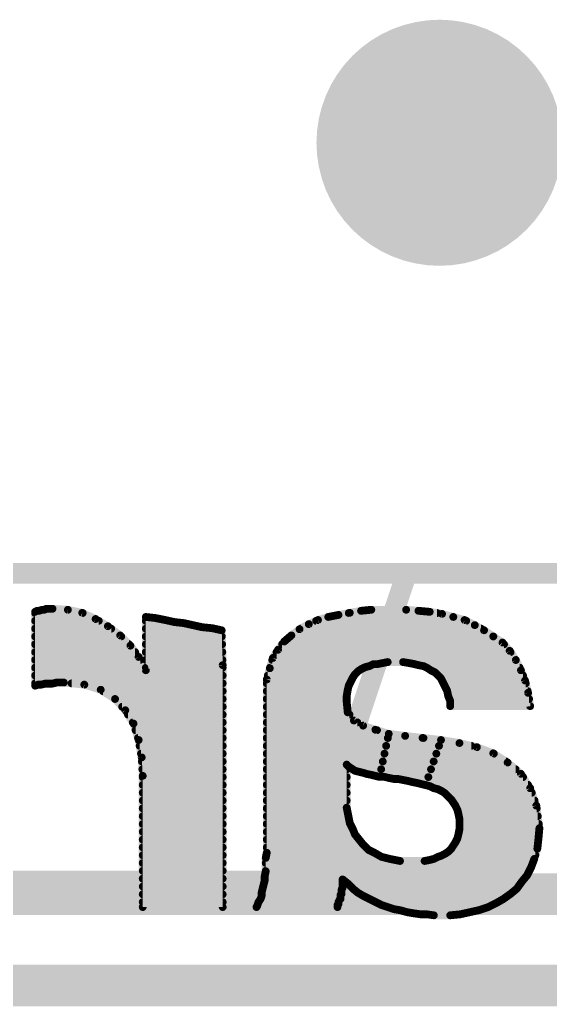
# Model space of a CAD drawing. Extents: x 0 to 108, y -11 to 121.
# Drawn here: x 68.83 to 74.01, y 86.54 to 96.16 of the extents above; entities that cross this region are included whole.
import ezdxf

# ---------------------------------------------------------------- set-up
doc = ezdxf.new("R2010")
doc.units = 0
for name, color, linetype in [('1', 12, 'CONTINUOUS'), ('17', 110, 'CONTINUOUS'), ('21', 41, 'CONTINUOUS'), ('22', 40, 'CONTINUOUS')]:
    doc.layers.add(name, color=color, linetype=linetype)

# ---------------------------------------------------------------- blocks, each defined once
blk = doc.blocks.new('ROUNDP')
at = {"const_width": 0.5}
blk.add_lwpolyline([(0, -0.25, 1), (0, 0.25, 1), (0, -0.25)], format="xyb", dxfattribs=at)

msp = doc.modelspace()

# ---------------------------------------------------------------- linework, layer by layer
at = {"layer": '1', "const_width": 0.4064}
for points in [[(52.07, 87.63), (79.375, 87.63)], [(51.689, 86.741), (78.994, 86.741)]]:
    msp.add_lwpolyline(points, dxfattribs=at)
at = {"layer": '21', "const_width": 0.2032}
for points in [[(64.61, 90.76), (72.61, 90.76)], [(71.61, 87.76), (72.61, 90.76)], [(72.61, 90.76), (74.81, 90.76)], [(68.61, 87.76), (71.61, 87.76)]]:
    msp.add_lwpolyline(points, dxfattribs=at)
at = {"layer": '21', "const_width": 0.1016}
for points in [[(72.61, 90.8108, 1), (72.61, 90.7092)], [(72.6582, 90.7439, 1), (72.5618, 90.7761)], [(72.61, 90.7092, 1), (72.61, 90.8108)], [(71.61, 87.7092, 1), (71.61, 87.8108)], [(71.5618, 87.7761, 1), (71.6582, 87.7439)]]:
    msp.add_lwpolyline(points, format="xyb", dxfattribs=at)
at = {"layer": '22', "const_width": 0.0762}
for points in [[(69.095, 90.415), (69.075, 90.405)], [(69.155, 90.415), (69.095, 90.415)], [(69.305, 90.405), (69.155, 90.415)], [(69.005, 90.395), (68.985, 90.385)], [(68.985, 90.385), (68.985, 89.665)], [(68.985, 90.3732), (69.4489, 90.3732)], [(69.025, 90.395), (69.005, 90.395)], [(69.055, 90.405), (69.025, 90.395)], [(69.075, 90.405), (69.055, 90.405)], [(69.445, 90.375), (69.305, 90.405)], [(69.575, 90.315), (69.445, 90.375)], [(69.695, 90.245), (69.575, 90.315)], [(70.155, 90.325), (70.065, 90.335)], [(70.065, 90.335), (70.065, 89.815)], [(70.255, 90.305), (70.155, 90.325)], [(71.845, 90.335), (71.745, 90.305)], [(71.945, 90.355), (71.845, 90.335)], [(72.055, 90.375), (71.945, 90.355)], [(72.0451, 90.3732), (72.9058, 90.3732)], [(72.165, 90.395), (72.055, 90.375)], [(72.265, 90.405), (72.165, 90.395)], [(72.605, 90.405), (72.265, 90.405)], [(72.725, 90.395), (72.605, 90.405)], [(72.835, 90.385), (72.725, 90.395)], [(72.955, 90.365), (72.835, 90.385)], [(73.065, 90.335), (72.955, 90.365)], [(73.175, 90.305), (73.065, 90.335)], [(68.985, 90.297), (69.6059, 90.297)], [(68.985, 90.2208), (69.7273, 90.2208)], [(69.815, 90.155), (69.695, 90.245)], [(70.065, 90.297), (70.291, 90.297)], [(70.065, 90.2208), (70.7339, 90.2208)], [(70.345, 90.285), (70.255, 90.305)], [(70.435, 90.275), (70.345, 90.285)], [(70.525, 90.255), (70.435, 90.275)], [(70.615, 90.235), (70.525, 90.255)], [(70.715, 90.225), (70.615, 90.235)], [(70.805, 90.205), (70.715, 90.225)], [(71.655, 90.265), (71.565, 90.215)], [(71.5754, 90.2208), (73.3366, 90.2208)], [(71.745, 90.305), (71.655, 90.265)], [(71.727, 90.297), (73.191, 90.297)], [(73.275, 90.255), (73.175, 90.305)], [(73.365, 90.205), (73.275, 90.255)], [(68.985, 90.1446), (69.8254, 90.1446)], [(69.915, 90.055), (69.815, 90.155)], [(70.065, 90.1446), (70.8068, 90.1446)], [(70.815, 89.865), (70.805, 90.205)], [(71.485, 90.155), (71.415, 90.095)], [(71.4729, 90.1446), (73.4556, 90.1446)], [(71.565, 90.215), (71.485, 90.155)], [(73.455, 90.145), (73.365, 90.205)], [(73.545, 90.085), (73.455, 90.145)], [(68.985, 90.0684), (69.9016, 90.0684)], [(69.995, 89.945), (69.915, 90.055)], [(70.065, 90.0684), (70.809, 90.0684)], [(71.415, 90.095), (71.355, 90.015)], [(71.395, 90.0684), (73.5595, 90.0684)], [(73.615, 90.005), (73.545, 90.085)], [(68.985, 89.9922), (69.9607, 89.9922)], [(70.065, 89.815), (69.995, 89.945)], [(70.065, 89.9922), (70.8113, 89.9922)], [(71.305, 89.935), (71.275, 89.835)], [(71.355, 90.015), (71.305, 89.935)], [(71.3407, 89.9922), (73.6235, 89.9922)], [(73.675, 89.915), (73.615, 90.005)], [(68.985, 89.916), (70.0106, 89.916)], [(68.985, 89.8398), (70.0516, 89.8398)], [(70.065, 89.916), (70.8135, 89.916)], [(70.065, 89.8398), (70.815, 89.8398)], [(70.815, 87.505), (70.815, 89.865)], [(71.275, 89.835), (71.245, 89.725)], [(71.2764, 89.8398), (72.1946, 89.8398)], [(71.2993, 89.916), (73.6743, 89.916)], [(72.165, 89.825), (72.205, 89.845)], [(72.205, 89.845), (72.245, 89.855)], [(72.245, 89.855), (72.285, 89.875)], [(72.285, 89.875), (72.325, 89.875)], [(72.325, 89.875), (72.375, 89.885)], [(72.375, 89.885), (72.425, 89.895)], [(72.425, 89.895), (72.575, 89.895)], [(72.575, 89.895), (72.635, 89.885)], [(72.635, 89.885), (72.685, 89.875)], [(72.685, 89.875), (72.725, 89.865)], [(72.725, 89.865), (72.775, 89.855)], [(72.775, 89.855), (72.815, 89.835)], [(72.8054, 89.8398), (73.7126, 89.8398)], [(72.815, 89.835), (72.845, 89.815)], [(73.725, 89.815), (73.675, 89.915)], [(68.985, 89.7636), (70.815, 89.7636)], [(71.2555, 89.7636), (72.0974, 89.7636)], [(72.065, 89.705), (72.085, 89.745)], [(72.085, 89.745), (72.105, 89.775)], [(72.105, 89.775), (72.135, 89.805)], [(72.135, 89.805), (72.165, 89.825)], [(72.845, 89.815), (72.885, 89.795)], [(72.885, 89.795), (72.915, 89.765)], [(72.915, 89.765), (72.945, 89.735)], [(72.9164, 89.7636), (73.7456, 89.7636)], [(73.765, 89.715), (73.725, 89.815)], [(68.985, 89.6874), (69.1646, 89.6874)], [(68.985, 89.665), (69.015, 89.675)], [(69.015, 89.675), (69.045, 89.675)], [(69.045, 89.675), (69.085, 89.685)], [(69.085, 89.685), (69.155, 89.685)], [(69.155, 89.685), (69.195, 89.695)], [(69.195, 89.695), (69.265, 89.695)], [(69.265, 89.695), (69.465, 89.675)], [(69.341, 89.6874), (70.815, 89.6874)], [(69.465, 89.675), (69.625, 89.625)], [(71.245, 89.725), (71.245, 88.035)], [(71.245, 89.6874), (72.0562, 89.6874)], [(72.035, 89.625), (72.045, 89.665)], [(72.045, 89.665), (72.065, 89.705)], [(72.945, 89.735), (72.965, 89.695)], [(72.965, 89.695), (72.985, 89.655)], [(72.9688, 89.6874), (73.7719, 89.6874)], [(72.985, 89.655), (73.005, 89.615)], [(73.795, 89.595), (73.765, 89.715)], [(69.625, 89.625), (69.765, 89.535)], [(69.6465, 89.6112), (70.815, 89.6112)], [(71.245, 89.6112), (72.0327, 89.6112)], [(72.025, 89.565), (72.035, 89.625)], [(72.025, 89.505), (72.025, 89.565)], [(73.005, 89.615), (73.015, 89.565)], [(73.0058, 89.6112), (73.791, 89.6112)], [(73.015, 89.565), (73.035, 89.515)], [(73.815, 89.465), (73.795, 89.595)], [(69.765, 89.535), (69.865, 89.425)], [(69.765, 89.535), (70.815, 89.535)], [(69.8343, 89.4588), (70.815, 89.4588)], [(71.245, 89.535), (72.025, 89.535)], [(71.245, 89.4588), (72.0296, 89.4588)], [(72.035, 89.405), (72.025, 89.505)], [(73.027, 89.535), (73.8042, 89.535)], [(73.035, 89.515), (73.035, 89.465)], [(73.035, 89.465), (73.815, 89.465)], [(69.865, 89.425), (69.945, 89.295)], [(69.8911, 89.3826), (70.815, 89.3826)], [(71.245, 89.3826), (72.0518, 89.3826)], [(72.095, 89.325), (72.035, 89.405)], [(69.938, 89.3064), (70.815, 89.3064)], [(69.945, 89.295), (69.995, 89.135)], [(71.245, 89.3064), (72.1285, 89.3064)], [(72.185, 89.275), (72.095, 89.325)], [(72.305, 89.235), (72.185, 89.275)], [(69.9652, 89.2302), (70.815, 89.2302)], [(71.245, 89.2302), (72.3206, 89.2302)], [(72.435, 89.195), (72.305, 89.235)], [(72.435, 89.195), (72.345, 88.775)], [(72.345, 88.775), (72.435, 89.195)], [(72.595, 89.175), (72.435, 89.195)], [(72.765, 89.155), (72.595, 89.175)], [(69.9891, 89.154), (70.815, 89.154)], [(69.995, 89.135), (70.025, 88.965)], [(70.0051, 89.0778), (70.815, 89.0778)], [(71.245, 89.154), (72.4262, 89.154)], [(71.245, 89.0778), (72.4099, 89.0778)], [(72.4099, 89.0778), (72.9255, 89.0778)], [(72.4262, 89.154), (72.774, 89.154)], [(72.945, 89.135), (72.765, 89.155)], [(72.795, 88.695), (72.945, 89.135)], [(72.945, 89.135), (72.795, 88.695)], [(72.9255, 89.0778), (73.2406, 89.0778)], [(73.125, 89.105), (72.945, 89.135)], [(73.295, 89.065), (73.125, 89.105)], [(73.455, 89.005), (73.295, 89.065)], [(70.0185, 89.0016), (70.815, 89.0016)], [(71.245, 89.0016), (72.3936, 89.0016)], [(72.3936, 89.0016), (72.8995, 89.0016)], [(72.8995, 89.0016), (73.4603, 89.0016)], [(73.595, 88.915), (73.455, 89.005)], [(70.025, 88.965), (70.035, 88.785)], [(70.0272, 88.9254), (70.815, 88.9254)], [(71.245, 88.9254), (72.3772, 88.9254)], [(72.025, 88.475), (72.025, 88.895)], [(72.025, 88.895), (72.045, 88.875)], [(72.045, 88.875), (72.075, 88.855)], [(72.3772, 88.9254), (72.8735, 88.9254)], [(72.8735, 88.9254), (73.5788, 88.9254)], [(73.725, 88.805), (73.595, 88.915)], [(70.0314, 88.8492), (70.815, 88.8492)], [(70.035, 88.785), (70.035, 87.505)], [(71.245, 88.8492), (72.025, 88.8492)], [(72.075, 88.855), (72.105, 88.835)], [(72.0837, 88.8492), (72.3609, 88.8492)], [(72.105, 88.835), (72.145, 88.825)], [(72.145, 88.825), (72.185, 88.815)], [(72.185, 88.815), (72.215, 88.805)], [(72.215, 88.805), (72.265, 88.795)], [(72.265, 88.795), (72.305, 88.785)], [(72.305, 88.785), (72.345, 88.775)], [(72.345, 88.775), (72.395, 88.775)], [(72.3609, 88.8492), (72.8476, 88.8492)], [(72.395, 88.775), (72.435, 88.765)], [(72.8476, 88.8492), (73.6728, 88.8492)], [(73.815, 88.665), (73.725, 88.805)], [(70.035, 88.773), (70.815, 88.773)], [(70.035, 88.6968), (70.815, 88.6968)], [(71.245, 88.773), (72.025, 88.773)], [(71.245, 88.6968), (72.025, 88.6968)], [(72.403, 88.773), (72.8216, 88.773)], [(72.435, 88.765), (72.485, 88.755)], [(72.485, 88.755), (72.525, 88.755)], [(72.525, 88.755), (72.575, 88.745)], [(72.575, 88.745), (72.625, 88.735)], [(72.625, 88.735), (72.665, 88.725)], [(72.665, 88.725), (72.715, 88.715)], [(72.715, 88.715), (72.755, 88.705)], [(72.755, 88.705), (72.795, 88.695)], [(72.7878, 88.6968), (72.7956, 88.6968)], [(72.795, 88.695), (72.835, 88.685)], [(72.7956, 88.6968), (73.7946, 88.6968)], [(72.8216, 88.773), (73.7456, 88.773)], [(72.835, 88.685), (72.875, 88.665)], [(70.035, 88.6206), (70.815, 88.6206)], [(71.245, 88.6206), (72.025, 88.6206)], [(72.875, 88.665), (72.915, 88.655)], [(72.915, 88.655), (72.955, 88.635)], [(72.955, 88.635), (72.985, 88.615)], [(72.9766, 88.6206), (73.8307, 88.6206)], [(72.985, 88.615), (73.015, 88.585)], [(73.015, 88.585), (73.045, 88.555)], [(73.875, 88.495), (73.815, 88.665)], [(70.035, 88.5444), (70.815, 88.5444)], [(71.245, 88.5444), (72.025, 88.5444)], [(73.045, 88.555), (73.065, 88.525)], [(73.0521, 88.5444), (73.8576, 88.5444)], [(73.065, 88.525), (73.085, 88.495)], [(73.085, 88.495), (73.105, 88.455)], [(73.905, 88.275), (73.875, 88.495)], [(70.035, 88.4682), (70.815, 88.4682)], [(70.035, 88.392), (70.815, 88.392)], [(71.245, 88.4682), (72.0264, 88.4682)], [(71.245, 88.392), (72.0416, 88.392)], [(72.035, 88.425), (72.025, 88.475)], [(72.045, 88.375), (72.035, 88.425)], [(73.0984, 88.4682), (73.8787, 88.4682)], [(73.105, 88.455), (73.115, 88.415)], [(73.115, 88.415), (73.125, 88.365)], [(73.1196, 88.392), (73.889, 88.392)], [(70.035, 88.3158), (70.815, 88.3158)], [(71.245, 88.3158), (72.0596, 88.3158)], [(72.055, 88.325), (72.045, 88.375)], [(72.085, 88.265), (72.055, 88.325)], [(73.125, 88.365), (73.125, 88.265)], [(73.125, 88.3158), (73.8994, 88.3158)], [(70.035, 88.2396), (70.815, 88.2396)], [(71.245, 88.2396), (72.0952, 88.2396)], [(72.105, 88.215), (72.085, 88.265)], [(72.145, 88.165), (72.105, 88.215)], [(73.115, 88.215), (73.105, 88.175)], [(73.125, 88.265), (73.115, 88.215)], [(73.1199, 88.2396), (73.9018, 88.2396)], [(73.895, 88.165), (73.905, 88.275)], [(70.035, 88.1634), (70.815, 88.1634)], [(71.245, 88.1634), (72.1463, 88.1634)], [(72.185, 88.115), (72.145, 88.165)], [(72.235, 88.065), (72.185, 88.115)], [(73.065, 88.105), (73.045, 88.075)], [(73.085, 88.135), (73.065, 88.105)], [(73.105, 88.175), (73.085, 88.135)], [(73.0992, 88.1634), (73.8948, 88.1634)], [(73.885, 88.075), (73.895, 88.165)], [(70.035, 88.0872), (70.815, 88.0872)], [(70.035, 88.011), (70.815, 88.011)], [(71.245, 88.035), (71.235, 87.985)], [(71.2402, 88.011), (72.337, 88.011)], [(71.245, 88.0872), (72.2128, 88.0872)], [(72.295, 88.035), (72.235, 88.065)], [(72.365, 87.995), (72.295, 88.035)], [(72.985, 88.025), (72.945, 88.005)], [(72.957, 88.011), (73.8658, 88.011)], [(73.015, 88.045), (72.985, 88.025)], [(73.045, 88.075), (73.015, 88.045)], [(73.0531, 88.0872), (73.8864, 88.0872)], [(73.855, 87.975), (73.885, 88.075)], [(70.035, 87.9348), (70.815, 87.9348)], [(71.235, 87.985), (71.235, 87.855)], [(71.235, 87.9348), (73.8399, 87.9348)], [(72.445, 87.975), (72.365, 87.995)], [(72.545, 87.955), (72.445, 87.975)], [(72.785, 87.955), (72.545, 87.955)], [(72.835, 87.965), (72.785, 87.955)], [(72.875, 87.975), (72.835, 87.965)], [(72.915, 87.995), (72.875, 87.975)], [(72.945, 88.005), (72.915, 87.995)], [(73.825, 87.895), (73.855, 87.975)], [(70.035, 87.8586), (70.815, 87.8586)], [(71.235, 87.855), (71.225, 87.805)], [(71.235, 87.8586), (73.8068, 87.8586)], [(73.735, 87.755), (73.785, 87.815)], [(73.785, 87.815), (73.825, 87.895)], [(70.035, 87.7824), (70.815, 87.7824)], [(71.215, 87.725), (71.205, 87.685)], [(71.225, 87.765), (71.215, 87.725)], [(71.225, 87.805), (71.225, 87.765)], [(71.225, 87.7824), (73.7578, 87.7824)], [(71.985, 87.695), (71.985, 87.775)], [(71.985, 87.775), (72.035, 87.735)], [(72.035, 87.735), (72.085, 87.685)], [(73.685, 87.685), (73.735, 87.755)], [(70.035, 87.7062), (70.815, 87.7062)], [(70.035, 87.63), (70.815, 87.63)], [(71.205, 87.685), (71.195, 87.645)], [(71.195, 87.645), (71.195, 87.615)], [(71.195, 87.63), (71.97, 87.63)], [(71.2103, 87.7062), (71.985, 87.7062)], [(71.965, 87.625), (71.975, 87.635)], [(71.965, 87.585), (71.965, 87.625)], [(71.975, 87.675), (71.985, 87.695)], [(71.975, 87.635), (71.975, 87.675)], [(72.0638, 87.7062), (73.7001, 87.7062)], [(72.085, 87.685), (72.135, 87.645)], [(72.135, 87.645), (72.185, 87.615)], [(72.16, 87.63), (73.618, 87.63)], [(73.555, 87.585), (73.625, 87.635)], [(73.625, 87.635), (73.685, 87.685)], [(70.035, 87.5538), (70.815, 87.5538)], [(71.155, 87.525), (71.145, 87.505)], [(71.165, 87.555), (71.155, 87.525)], [(71.1646, 87.5538), (71.945, 87.5538)], [(71.185, 87.585), (71.165, 87.555)], [(71.195, 87.615), (71.185, 87.585)], [(71.935, 87.525), (71.945, 87.535)], [(71.935, 87.505), (71.935, 87.525)], [(71.945, 87.555), (71.955, 87.575)], [(71.945, 87.535), (71.945, 87.555)], [(71.955, 87.575), (71.965, 87.585)], [(72.185, 87.615), (72.245, 87.585)], [(72.245, 87.585), (72.305, 87.555)], [(72.305, 87.555), (72.365, 87.525)], [(72.3074, 87.5538), (73.5004, 87.5538)], [(72.365, 87.525), (72.425, 87.505)], [(73.405, 87.505), (73.485, 87.545)], [(73.485, 87.545), (73.555, 87.585)], [(70.035, 87.505), (70.815, 87.505)], [(71.145, 87.505), (71.935, 87.505)], [(72.425, 87.505), (72.485, 87.485)], [(72.485, 87.485), (72.545, 87.475)], [(72.5294, 87.4776), (73.3228, 87.4776)], [(72.545, 87.475), (72.615, 87.455)], [(72.615, 87.455), (72.675, 87.445)], [(72.675, 87.445), (72.745, 87.435)], [(72.745, 87.435), (72.805, 87.435)], [(72.805, 87.435), (72.875, 87.425)], [(73.035, 87.425), (73.135, 87.435)], [(73.135, 87.435), (73.225, 87.455)], [(73.225, 87.455), (73.315, 87.475)], [(73.315, 87.475), (73.405, 87.505)], [(72.875, 87.425), (73.035, 87.425)]]:
    msp.add_lwpolyline(points, dxfattribs=at)
at = {"layer": '22', "const_width": 0.0381}
for points in [[(69.095, 90.434, 1), (69.095, 90.396)], [(69.1035, 90.398, 1), (69.0865, 90.432)], [(69.1563, 90.434, 1), (69.1537, 90.396)], [(69.155, 90.396, 1), (69.155, 90.434)], [(68.9765, 90.402, 1), (68.9935, 90.368)], [(68.985, 90.3923, 1), (68.985, 90.3542)], [(69.004, 90.385, 1), (68.966, 90.385)], [(69.005, 90.4141, 1), (69.005, 90.376)], [(69.0135, 90.378, 1), (68.9965, 90.412)], [(69.019, 90.4131, 1), (69.031, 90.3769)], [(69.025, 90.376, 1), (69.025, 90.4141)], [(69.055, 90.424, 1), (69.055, 90.386)], [(69.061, 90.3869, 1), (69.049, 90.4231)], [(69.0665, 90.422, 1), (69.0835, 90.388)], [(69.075, 90.386, 1), (69.075, 90.424)], [(69.309, 90.4236, 1), (69.301, 90.3864)], [(69.3037, 90.386, 1), (69.3063, 90.424)], [(69.453, 90.3923, 1), (69.437, 90.3577)], [(69.441, 90.3564, 1), (69.449, 90.3936)], [(69.4489, 90.3542, 1), (69.4489, 90.3923)], [(69.5846, 90.3315, 1), (69.5654, 90.2985)], [(70.0671, 90.3539, 1), (70.0629, 90.3161)], [(70.084, 90.335, 1), (70.046, 90.335)], [(70.1587, 90.3437, 1), (70.1513, 90.3063)], [(70.1529, 90.3061, 1), (70.1571, 90.3439)], [(71.8413, 90.3537, 1), (71.8487, 90.3163)], [(71.8505, 90.3168, 1), (71.8395, 90.3532)], [(71.9416, 90.3737, 1), (71.9484, 90.3363)], [(71.9487, 90.3363, 1), (71.9413, 90.3737)], [(72.0451, 90.3923, 1), (72.0451, 90.3542)], [(72.0516, 90.3937, 1), (72.0584, 90.3563)], [(72.0584, 90.3563, 1), (72.0516, 90.3937)], [(72.1631, 90.414, 1), (72.1669, 90.376)], [(72.1684, 90.3763, 1), (72.1616, 90.4137)], [(72.265, 90.424, 1), (72.265, 90.386)], [(72.2669, 90.386, 1), (72.2631, 90.424)], [(72.6066, 90.424, 1), (72.6034, 90.386)], [(72.605, 90.386, 1), (72.605, 90.424)], [(72.7267, 90.414, 1), (72.7233, 90.376)], [(72.7234, 90.376, 1), (72.7266, 90.414)], [(72.8381, 90.4038, 1), (72.8319, 90.3662)], [(72.8333, 90.366, 1), (72.8367, 90.404)], [(72.9058, 90.3542, 1), (72.9058, 90.3923)], [(72.96, 90.3834, 1), (72.95, 90.3466)], [(72.9519, 90.3462, 1), (72.9581, 90.3838)], [(73.07, 90.3534, 1), (73.06, 90.3166)], [(73.06, 90.3166, 1), (73.07, 90.3534)], [(68.985, 90.3161, 1), (68.985, 90.278)], [(68.985, 90.2399, 1), (68.985, 90.2018)], [(69.567, 90.2977, 1), (69.583, 90.3323)], [(69.6059, 90.278, 1), (69.6059, 90.3161)], [(69.7064, 90.2602, 1), (69.6836, 90.2298)], [(69.6854, 90.2285, 1), (69.7046, 90.2615)], [(69.7273, 90.2018, 1), (69.7273, 90.2399)], [(70.065, 90.3161, 1), (70.065, 90.278)], [(70.065, 90.2399, 1), (70.065, 90.2018)], [(70.2591, 90.3236, 1), (70.2509, 90.2864)], [(70.2513, 90.2863, 1), (70.2587, 90.3237)], [(70.291, 90.278, 1), (70.291, 90.3161)], [(70.3471, 90.3039, 1), (70.3429, 90.2661)], [(70.3409, 90.2664, 1), (70.3491, 90.3036)], [(70.4391, 90.2936, 1), (70.4309, 90.2564)], [(70.4329, 90.2561, 1), (70.4371, 90.2939)], [(70.5291, 90.2736, 1), (70.5209, 90.2364)], [(70.5209, 90.2364, 1), (70.5291, 90.2736)], [(70.6169, 90.254, 1), (70.6131, 90.216)], [(70.6109, 90.2164, 1), (70.6191, 90.2536)], [(70.7191, 90.2436, 1), (70.7109, 90.2064)], [(70.7131, 90.206, 1), (70.7169, 90.244)], [(70.7339, 90.2018, 1), (70.7339, 90.2399)], [(71.5754, 90.2399, 1), (71.5754, 90.2018)], [(71.6473, 90.2824, 1), (71.6627, 90.2476)], [(71.6643, 90.2483, 1), (71.6457, 90.2817)], [(71.727, 90.3161, 1), (71.727, 90.278)], [(71.7395, 90.3232, 1), (71.7505, 90.2868)], [(71.7527, 90.2876, 1), (71.7373, 90.3224)], [(73.1835, 90.322, 1), (73.1665, 90.288)], [(73.17, 90.2866, 1), (73.18, 90.3234)], [(73.191, 90.278, 1), (73.191, 90.3161)], [(73.2843, 90.2717, 1), (73.2657, 90.2383)], [(73.2665, 90.238, 1), (73.2835, 90.272)], [(73.3366, 90.2018, 1), (73.3366, 90.2399)], [(68.985, 90.1637, 1), (68.985, 90.1256)], [(69.8285, 90.1685, 1), (69.8015, 90.1415)], [(69.8036, 90.1398, 1), (69.8264, 90.1702)], [(69.8254, 90.1256, 1), (69.8254, 90.1637)], [(70.065, 90.1637, 1), (70.065, 90.1256)], [(70.824, 90.2056, 1), (70.786, 90.2044)], [(70.8009, 90.1864, 1), (70.8091, 90.2236)], [(70.8068, 90.1256, 1), (70.8068, 90.1637)], [(71.4729, 90.1637, 1), (71.4729, 90.1256)], [(71.4736, 90.1702, 1), (71.4964, 90.1398)], [(71.4974, 90.1405, 1), (71.4726, 90.1695)], [(71.5557, 90.2317, 1), (71.5743, 90.1983)], [(71.5764, 90.1998, 1), (71.5536, 90.2302)], [(73.3756, 90.2209, 1), (73.3544, 90.1891)], [(73.3557, 90.1883, 1), (73.3743, 90.2217)], [(73.4656, 90.1609, 1), (73.4444, 90.1291)], [(73.4444, 90.1291, 1), (73.4656, 90.1609)], [(73.4556, 90.1256, 1), (73.4556, 90.1637)], [(68.985, 90.0875, 1), (68.985, 90.0494)], [(69.9304, 90.0662, 1), (69.8996, 90.0438)], [(69.9015, 90.0415, 1), (69.9285, 90.0685)], [(69.9016, 90.0494, 1), (69.9016, 90.0875)], [(70.065, 90.0875, 1), (70.065, 90.0494)], [(70.809, 90.0494, 1), (70.809, 90.0875)], [(71.395, 90.0875, 1), (71.395, 90.0494)], [(71.4026, 90.1095, 1), (71.4274, 90.0805)], [(71.4302, 90.0836, 1), (71.3998, 90.1064)], [(73.5593, 90.0975, 1), (73.5307, 90.0725)], [(73.5344, 90.0691, 1), (73.5556, 90.1009)], [(73.5595, 90.0494, 1), (73.5595, 90.0875)], [(68.985, 90.0113, 1), (68.985, 89.9732)], [(69.9607, 89.9732, 1), (69.9607, 90.0113)], [(70.0118, 89.954, 1), (69.9782, 89.936)], [(69.9796, 89.9338, 1), (70.0104, 89.9562)], [(70.065, 90.0113, 1), (70.065, 89.9732)], [(70.8113, 89.9732, 1), (70.8113, 90.0113)], [(71.3232, 89.9295, 1), (71.2868, 89.9405)], [(71.3407, 90.0113, 1), (71.3407, 89.9732)], [(71.3398, 90.0264, 1), (71.3702, 90.0036)], [(71.3712, 90.0049, 1), (71.3388, 90.0251)], [(73.6309, 90.0156, 1), (73.5991, 89.9944)], [(73.6007, 89.9925, 1), (73.6293, 90.0175)], [(73.6235, 89.9732, 1), (73.6235, 90.0113)], [(68.985, 89.9351, 1), (68.985, 89.897)], [(68.985, 89.8589, 1), (68.985, 89.8208)], [(70.0106, 89.897, 1), (70.0106, 89.9351)], [(70.065, 89.9351, 1), (70.065, 89.897)], [(70.065, 89.8589, 1), (70.065, 89.8208)], [(70.0516, 89.8208, 1), (70.0516, 89.8589)], [(70.834, 89.865, 1), (70.796, 89.865)], [(70.796, 89.8644, 1), (70.834, 89.8656)], [(70.8135, 89.897, 1), (70.8135, 89.9351)], [(70.815, 89.8208, 1), (70.815, 89.8589)], [(71.2934, 89.83, 1), (71.2566, 89.84)], [(71.2764, 89.8589, 1), (71.2764, 89.8208)], [(71.2993, 89.9351, 1), (71.2993, 89.897)], [(71.2888, 89.9451, 1), (71.3212, 89.9249)], [(72.2004, 89.8635, 1), (72.2096, 89.8265)], [(72.1946, 89.8208, 1), (72.1946, 89.8589)], [(72.2135, 89.828, 1), (72.1965, 89.862)], [(72.2365, 89.872, 1), (72.2535, 89.838)], [(72.2496, 89.8365, 1), (72.2404, 89.8735)], [(72.285, 89.894, 1), (72.285, 89.856)], [(72.2935, 89.858, 1), (72.2765, 89.892)], [(72.3213, 89.8937, 1), (72.3287, 89.8563)], [(72.325, 89.856, 1), (72.325, 89.894)], [(72.3713, 89.9037, 1), (72.3787, 89.8663)], [(72.3787, 89.8663, 1), (72.3713, 89.9037)], [(72.425, 89.9141, 1), (72.425, 89.876)], [(72.4287, 89.8763, 1), (72.4213, 89.9137)], [(72.5781, 89.9138, 1), (72.5719, 89.8762)], [(72.575, 89.876, 1), (72.575, 89.9141)], [(72.6387, 89.9037, 1), (72.6313, 89.8663)], [(72.6319, 89.8662, 1), (72.6381, 89.9038)], [(72.6896, 89.8935, 1), (72.6804, 89.8565)], [(72.6813, 89.8563, 1), (72.6887, 89.8937)], [(72.7287, 89.8837, 1), (72.7213, 89.8463)], [(72.7204, 89.8465, 1), (72.7296, 89.8835)], [(72.7835, 89.872, 1), (72.7665, 89.838)], [(72.7713, 89.8363, 1), (72.7787, 89.8737)], [(72.8054, 89.8589, 1), (72.8054, 89.8208)], [(72.8256, 89.8509, 1), (72.8044, 89.8191)], [(73.692, 89.9235, 1), (73.658, 89.9065)], [(73.6591, 89.9044, 1), (73.6909, 89.9256)], [(73.6743, 89.897, 1), (73.6743, 89.9351)], [(73.7126, 89.8208, 1), (73.7126, 89.8589)], [(68.985, 89.7827, 1), (68.985, 89.7446)], [(70.046, 89.815, 1), (70.084, 89.815)], [(70.0482, 89.806, 1), (70.0818, 89.824)], [(70.815, 89.7446, 1), (70.815, 89.7827)], [(71.2555, 89.7827, 1), (71.2555, 89.7446)], [(71.2568, 89.8405, 1), (71.2932, 89.8295)], [(72.102, 89.7365, 1), (72.068, 89.7535)], [(72.0915, 89.7885, 1), (72.1185, 89.7615)], [(72.1209, 89.7644, 1), (72.0891, 89.7856)], [(72.0974, 89.7446, 1), (72.0974, 89.7827)], [(72.1244, 89.8209, 1), (72.1456, 89.7891)], [(72.1485, 89.7915, 1), (72.1215, 89.8185)], [(72.1565, 89.842, 1), (72.1735, 89.808)], [(72.1756, 89.8091, 1), (72.1544, 89.8409)], [(72.8065, 89.818, 1), (72.8235, 89.852)], [(72.8535, 89.832, 1), (72.8365, 89.798)], [(72.8344, 89.7991, 1), (72.8556, 89.8309)], [(72.8985, 89.8085, 1), (72.8715, 89.7815)], [(72.8765, 89.778, 1), (72.8935, 89.812)], [(72.9285, 89.7785, 1), (72.9015, 89.7515)], [(72.9164, 89.7827, 1), (72.9164, 89.7446)], [(72.9015, 89.7515, 1), (72.9285, 89.7785)], [(73.7427, 89.8221, 1), (73.7073, 89.8079)], [(73.708, 89.8065, 1), (73.742, 89.8235)], [(73.7456, 89.7446, 1), (73.7456, 89.7827)], [(68.985, 89.7065, 1), (68.985, 89.6684)], [(68.979, 89.6831, 1), (68.991, 89.6469)], [(68.966, 89.665, 1), (69.004, 89.665)], [(69.015, 89.6941, 1), (69.015, 89.656)], [(69.021, 89.6569, 1), (69.009, 89.6931)], [(69.0404, 89.6935, 1), (69.0496, 89.6565)], [(69.045, 89.656, 1), (69.045, 89.6941)], [(69.085, 89.704, 1), (69.085, 89.666)], [(69.0896, 89.6665, 1), (69.0804, 89.7035)], [(69.1504, 89.7035, 1), (69.1596, 89.6665)], [(69.155, 89.666, 1), (69.155, 89.704)], [(69.1646, 89.6684, 1), (69.1646, 89.7065)], [(69.195, 89.7141, 1), (69.195, 89.676)], [(69.1996, 89.6765, 1), (69.1904, 89.7135)], [(69.2669, 89.714, 1), (69.2631, 89.676)], [(69.265, 89.676, 1), (69.265, 89.7141)], [(69.341, 89.7065, 1), (69.341, 89.6684)], [(69.4707, 89.6932, 1), (69.4593, 89.6568)], [(69.4631, 89.656, 1), (69.4669, 89.694)], [(70.815, 89.6684, 1), (70.815, 89.7065)], [(71.2266, 89.73, 1), (71.2634, 89.72)], [(71.245, 89.7065, 1), (71.245, 89.6684)], [(71.264, 89.725, 1), (71.226, 89.725)], [(72.028, 89.6735, 1), (72.062, 89.6565)], [(72.0635, 89.6604, 1), (72.0265, 89.6696)], [(72.048, 89.7135, 1), (72.082, 89.6965)], [(72.082, 89.6965, 1), (72.048, 89.7135)], [(72.0562, 89.6684, 1), (72.0562, 89.7065)], [(72.0691, 89.7556, 1), (72.1009, 89.7344)], [(72.962, 89.7435, 1), (72.928, 89.7265)], [(72.9315, 89.7215, 1), (72.9585, 89.7485)], [(72.982, 89.7035, 1), (72.948, 89.6865)], [(72.948, 89.6865, 1), (72.982, 89.7035)], [(72.9688, 89.7065, 1), (72.9688, 89.6684)], [(73.002, 89.6635, 1), (72.968, 89.6465)], [(72.968, 89.6465, 1), (73.002, 89.6635)], [(73.7835, 89.7196, 1), (73.7465, 89.7104)], [(73.7473, 89.7079, 1), (73.7827, 89.7221)], [(73.7719, 89.6684, 1), (73.7719, 89.7065)], [(69.6353, 89.641, 1), (69.6147, 89.609)], [(69.6193, 89.6068, 1), (69.6307, 89.6432)], [(69.6465, 89.6303, 1), (69.6465, 89.5922)], [(70.815, 89.5922, 1), (70.815, 89.6303)], [(71.245, 89.6303, 1), (71.245, 89.5922)], [(72.0062, 89.5681, 1), (72.0438, 89.5619)], [(72.044, 89.565, 1), (72.006, 89.565)], [(72.0165, 89.6296, 1), (72.0535, 89.6204)], [(72.0538, 89.6219, 1), (72.0162, 89.6281)], [(72.0327, 89.5922, 1), (72.0327, 89.6303)], [(73.0237, 89.6187, 1), (72.9863, 89.6113)], [(73.0058, 89.6303, 1), (73.0058, 89.5922)], [(72.988, 89.6065, 1), (73.022, 89.6235)], [(73.0327, 89.5721, 1), (72.9973, 89.5579)], [(72.9963, 89.5613, 1), (73.0337, 89.5687)], [(73.8138, 89.5979, 1), (73.7762, 89.5921)], [(73.7765, 89.5904, 1), (73.8135, 89.5996)], [(73.791, 89.5922, 1), (73.791, 89.6303)], [(69.7791, 89.5478, 1), (69.7509, 89.5222)], [(69.765, 89.5541, 1), (69.765, 89.516)], [(69.7547, 89.519, 1), (69.7753, 89.551)], [(69.8343, 89.4779, 1), (69.8343, 89.4398)], [(70.815, 89.516, 1), (70.815, 89.5541)], [(70.815, 89.4398, 1), (70.815, 89.4779)], [(71.245, 89.5541, 1), (71.245, 89.516)], [(71.245, 89.4779, 1), (71.245, 89.4398)], [(72.044, 89.5069, 1), (72.006, 89.5031)], [(72.006, 89.505, 1), (72.044, 89.505)], [(72.025, 89.516, 1), (72.025, 89.5541)], [(72.0296, 89.4398, 1), (72.0296, 89.4779)], [(73.027, 89.5541, 1), (73.027, 89.516)], [(73.054, 89.515, 1), (73.016, 89.515)], [(73.035, 89.484, 1), (73.035, 89.446)], [(73.0173, 89.5079, 1), (73.0527, 89.5221)], [(73.7962, 89.4621, 1), (73.8338, 89.4679)], [(73.8042, 89.516, 1), (73.8042, 89.5541)], [(73.815, 89.446, 1), (73.815, 89.484)], [(69.8812, 89.435, 1), (69.8488, 89.415)], [(69.8509, 89.4122, 1), (69.8791, 89.4378)], [(69.8911, 89.4017, 1), (69.8911, 89.3636)], [(70.815, 89.3636, 1), (70.815, 89.4017)], [(71.245, 89.4017, 1), (71.245, 89.3636)], [(72.0502, 89.4164, 1), (72.0198, 89.3936)], [(72.016, 89.4031, 1), (72.054, 89.4069)], [(72.0518, 89.3636, 1), (72.0518, 89.4017)], [(73.016, 89.465, 1), (73.054, 89.465)], [(69.938, 89.3255, 1), (69.938, 89.2874)], [(69.9632, 89.3007, 1), (69.9268, 89.2893)], [(69.9288, 89.285, 1), (69.9612, 89.305)], [(70.815, 89.2874, 1), (70.815, 89.3255)], [(71.245, 89.3255, 1), (71.245, 89.2874)], [(72.1043, 89.3417, 1), (72.0857, 89.3083)], [(72.0798, 89.3136, 1), (72.1102, 89.3364)], [(72.1285, 89.2874, 1), (72.1285, 89.3255)], [(72.191, 89.2931, 1), (72.179, 89.2569)], [(72.1757, 89.2583, 1), (72.1943, 89.2917)], [(69.9652, 89.2493, 1), (69.9652, 89.2112)], [(70.815, 89.2112, 1), (70.815, 89.2493)], [(71.245, 89.2493, 1), (71.245, 89.2112)], [(72.3106, 89.2532, 1), (72.2994, 89.2168)], [(72.299, 89.2169, 1), (72.311, 89.2531)], [(72.3206, 89.2112, 1), (72.3206, 89.2493)], [(72.4374, 89.2139, 1), (72.4326, 89.1761)], [(72.4536, 89.191, 1), (72.4164, 89.199)], [(72.4536, 89.191, 1), (72.4164, 89.199)], [(72.4294, 89.1768, 1), (72.4406, 89.2132)], [(72.5972, 89.1939, 1), (72.5928, 89.1561)], [(72.5926, 89.1561, 1), (72.5974, 89.1939)], [(69.9891, 89.1731, 1), (69.9891, 89.135)], [(70.0138, 89.1383, 1), (69.9762, 89.1317)], [(69.9768, 89.1293, 1), (70.0132, 89.1407)], [(70.0051, 89.0969, 1), (70.0051, 89.0588)], [(70.815, 89.135, 1), (70.815, 89.1731)], [(70.815, 89.0588, 1), (70.815, 89.0969)], [(71.245, 89.1731, 1), (71.245, 89.135)], [(71.245, 89.0969, 1), (71.245, 89.0588)], [(72.4099, 89.0969, 1), (72.4099, 89.0588)], [(72.4262, 89.1731, 1), (72.4262, 89.135)], [(72.4099, 89.0588, 1), (72.4099, 89.0969)], [(72.4262, 89.135, 1), (72.4262, 89.1731)], [(72.7671, 89.1739, 1), (72.7629, 89.1361)], [(72.7628, 89.1361, 1), (72.7672, 89.1739)], [(72.774, 89.135, 1), (72.774, 89.1731)], [(72.9255, 89.0969, 1), (72.9255, 89.0588)], [(72.9255, 89.0588, 1), (72.9255, 89.0969)], [(72.9481, 89.1538, 1), (72.9419, 89.1162)], [(72.963, 89.1289, 1), (72.927, 89.1411)], [(72.963, 89.1289, 1), (72.927, 89.1411)], [(72.9429, 89.1161, 1), (72.9471, 89.1539)], [(73.1294, 89.1235, 1), (73.1206, 89.0865)], [(73.1219, 89.0862, 1), (73.1281, 89.1238)], [(73.2406, 89.0588, 1), (73.2406, 89.0969)], [(73.3017, 89.0828, 1), (73.2883, 89.0472)], [(73.2906, 89.0465, 1), (73.2994, 89.0835)], [(70.0185, 89.0207, 1), (70.0185, 88.9826)], [(70.815, 88.9826, 1), (70.815, 89.0207)], [(71.245, 89.0207, 1), (71.245, 88.9826)], [(72.3936, 89.0207, 1), (72.3936, 88.9826)], [(72.3936, 88.9826, 1), (72.3936, 89.0207)], [(72.8995, 89.0207, 1), (72.8995, 88.9826)], [(72.8995, 88.9826, 1), (72.8995, 89.0207)], [(73.4653, 89.021, 1), (73.4447, 88.989)], [(73.4483, 88.9872, 1), (73.4617, 89.0228)], [(73.4603, 88.9826, 1), (73.4603, 89.0207)], [(70.044, 88.9661, 1), (70.006, 88.9639)], [(70.0062, 88.9617, 1), (70.0438, 88.9683)], [(70.0272, 88.9445, 1), (70.0272, 88.9064)], [(70.815, 88.9064, 1), (70.815, 88.9445)], [(71.245, 88.9445, 1), (71.245, 88.9064)], [(72.0385, 88.9085, 1), (72.0115, 88.8815)], [(72.044, 88.895, 1), (72.006, 88.895)], [(72.0556, 88.8909, 1), (72.0344, 88.8591)], [(72.3772, 88.9445, 1), (72.3772, 88.9064)], [(72.3772, 88.9064, 1), (72.3772, 88.9445)], [(72.8735, 88.9445, 1), (72.8735, 88.9064)], [(72.8735, 88.9064, 1), (72.8735, 88.9445)], [(73.6073, 88.9295, 1), (73.5827, 88.9005)], [(73.5788, 88.9064, 1), (73.5788, 88.9445)], [(73.5847, 88.899, 1), (73.6053, 88.931)], [(70.0314, 88.8683, 1), (70.0314, 88.8302)], [(70.054, 88.785, 1), (70.016, 88.785)], [(70.815, 88.8302, 1), (70.815, 88.8683)], [(71.245, 88.8683, 1), (71.245, 88.8302)], [(72.025, 88.8302, 1), (72.025, 88.8683)], [(72.0315, 88.8615, 1), (72.0585, 88.8885)], [(72.0856, 88.8709, 1), (72.0644, 88.8391)], [(72.0644, 88.8391, 1), (72.0856, 88.8709)], [(72.0837, 88.8683, 1), (72.0837, 88.8302)], [(72.1096, 88.8535, 1), (72.1004, 88.8165)], [(72.0944, 88.8191, 1), (72.1156, 88.8509)], [(72.1496, 88.8435, 1), (72.1404, 88.8065)], [(72.1404, 88.8065, 1), (72.1496, 88.8435)], [(72.191, 88.8331, 1), (72.179, 88.7969)], [(72.1804, 88.7965, 1), (72.1896, 88.8335)], [(72.2187, 88.8237, 1), (72.2113, 88.7863)], [(72.209, 88.7869, 1), (72.221, 88.8231)], [(72.2696, 88.8135, 1), (72.2604, 88.7765)], [(72.2613, 88.7763, 1), (72.2687, 88.8137)], [(72.3096, 88.8035, 1), (72.3004, 88.7665)], [(72.3004, 88.7665, 1), (72.3096, 88.8035)], [(72.345, 88.794, 1), (72.345, 88.756)], [(72.3609, 88.8683, 1), (72.3609, 88.8302)], [(72.3609, 88.8302, 1), (72.3609, 88.8683)], [(72.3996, 88.7935, 1), (72.3904, 88.7565)], [(72.395, 88.756, 1), (72.395, 88.794)], [(72.8476, 88.8683, 1), (72.8476, 88.8302)], [(72.8476, 88.8302, 1), (72.8476, 88.8683)], [(73.6728, 88.8302, 1), (73.6728, 88.8683)], [(73.741, 88.8153, 1), (73.709, 88.7947)], [(73.7127, 88.7905, 1), (73.7373, 88.8195)], [(70.035, 88.7921, 1), (70.035, 88.754)], [(70.016, 88.7839, 1), (70.054, 88.7861)], [(70.035, 88.7159, 1), (70.035, 88.6778)], [(70.815, 88.754, 1), (70.815, 88.7921)], [(70.815, 88.6778, 1), (70.815, 88.7159)], [(71.245, 88.7921, 1), (71.245, 88.754)], [(71.245, 88.7159, 1), (71.245, 88.6778)], [(72.025, 88.754, 1), (72.025, 88.7921)], [(72.025, 88.6778, 1), (72.025, 88.7159)], [(72.3264, 88.779, 1), (72.3636, 88.771)], [(72.3264, 88.779, 1), (72.3636, 88.771)], [(72.3404, 88.7565, 1), (72.3496, 88.7935)], [(72.403, 88.7921, 1), (72.403, 88.754)], [(72.4387, 88.7837, 1), (72.4313, 88.7463)], [(72.4304, 88.7465, 1), (72.4396, 88.7835)], [(72.485, 88.7741, 1), (72.485, 88.736)], [(72.4813, 88.7363, 1), (72.4887, 88.7737)], [(72.5287, 88.7737, 1), (72.5213, 88.7363)], [(72.525, 88.736, 1), (72.525, 88.7741)], [(72.5787, 88.7637, 1), (72.5713, 88.7263)], [(72.5713, 88.7263, 1), (72.5787, 88.7637)], [(72.6296, 88.7535, 1), (72.6204, 88.7165)], [(72.6213, 88.7163, 1), (72.6287, 88.7537)], [(72.6687, 88.7437, 1), (72.6613, 88.7063)], [(72.6604, 88.7065, 1), (72.6696, 88.7435)], [(72.7196, 88.7335, 1), (72.7104, 88.6965)], [(72.7113, 88.6963, 1), (72.7187, 88.7337)], [(72.7596, 88.7235, 1), (72.7504, 88.6865)], [(72.7504, 88.6865, 1), (72.7596, 88.7235)], [(72.7878, 88.7159, 1), (72.7878, 88.6778)], [(72.7996, 88.7135, 1), (72.7904, 88.6765)], [(72.777, 88.7011, 1), (72.813, 88.6889)], [(72.777, 88.7011, 1), (72.813, 88.6889)], [(72.7956, 88.7159, 1), (72.7956, 88.6778)], [(72.7904, 88.6765, 1), (72.7996, 88.7135)], [(72.7956, 88.6778, 1), (72.7956, 88.7159)], [(72.8216, 88.7921, 1), (72.8216, 88.754)], [(72.8435, 88.702, 1), (72.8265, 88.668)], [(72.8216, 88.754, 1), (72.8216, 88.7921)], [(72.8304, 88.6665, 1), (72.8396, 88.7035)], [(73.7456, 88.754, 1), (73.7456, 88.7921)], [(73.7946, 88.6778, 1), (73.7946, 88.7159)], [(70.035, 88.6397, 1), (70.035, 88.6016)], [(70.815, 88.6016, 1), (70.815, 88.6397)], [(71.245, 88.6397, 1), (71.245, 88.6016)], [(72.025, 88.6016, 1), (72.025, 88.6397)], [(72.8796, 88.6835, 1), (72.8704, 88.6465)], [(72.8665, 88.648, 1), (72.8835, 88.682)], [(72.9235, 88.672, 1), (72.9065, 88.638)], [(72.9104, 88.6365, 1), (72.9196, 88.6735)], [(72.9656, 88.6509, 1), (72.9444, 88.6191)], [(72.9465, 88.618, 1), (72.9635, 88.652)], [(72.9766, 88.6397, 1), (72.9766, 88.6016)], [(72.9985, 88.6285, 1), (72.9715, 88.6015)], [(72.9744, 88.5991, 1), (72.9956, 88.6309)], [(73.0285, 88.5985, 1), (73.0015, 88.5715)], [(73.833, 88.6713, 1), (73.797, 88.6587)], [(73.799, 88.6547, 1), (73.831, 88.6753)], [(73.8307, 88.6016, 1), (73.8307, 88.6397)], [(70.035, 88.5635, 1), (70.035, 88.5254)], [(70.815, 88.5254, 1), (70.815, 88.5635)], [(71.245, 88.5635, 1), (71.245, 88.5254)], [(72.025, 88.5254, 1), (72.025, 88.5635)], [(73.0015, 88.5715, 1), (73.0285, 88.5985)], [(73.0609, 88.5656, 1), (73.0291, 88.5444)], [(73.0315, 88.5415, 1), (73.0585, 88.5685)], [(73.0521, 88.5635, 1), (73.0521, 88.5254)], [(73.0809, 88.5356, 1), (73.0491, 88.5144)], [(73.0491, 88.5144, 1), (73.0809, 88.5356)], [(73.102, 88.5035, 1), (73.068, 88.4865)], [(73.0691, 88.4844, 1), (73.1009, 88.5056)], [(73.8939, 88.4976, 1), (73.8561, 88.4924)], [(73.8576, 88.5254, 1), (73.8576, 88.5635)], [(70.035, 88.4873, 1), (70.035, 88.4492)], [(70.035, 88.4111, 1), (70.035, 88.373)], [(70.815, 88.4492, 1), (70.815, 88.4873)], [(70.815, 88.373, 1), (70.815, 88.4111)], [(71.245, 88.4873, 1), (71.245, 88.4492)], [(71.245, 88.4111, 1), (71.245, 88.373)], [(72.0437, 88.4787, 1), (72.0063, 88.4713)], [(72.006, 88.475, 1), (72.044, 88.475)], [(72.0537, 88.4287, 1), (72.0163, 88.4213)], [(72.0163, 88.4213, 1), (72.0537, 88.4287)], [(72.0264, 88.4492, 1), (72.0264, 88.4873)], [(72.0416, 88.373, 1), (72.0416, 88.4111)], [(73.0984, 88.4873, 1), (73.0984, 88.4492)], [(73.1235, 88.4596, 1), (73.0865, 88.4504)], [(73.088, 88.4465, 1), (73.122, 88.4635)], [(73.1337, 88.4187, 1), (73.0963, 88.4113)], [(73.0965, 88.4104, 1), (73.1335, 88.4196)], [(73.1196, 88.4111, 1), (73.1196, 88.373)], [(73.857, 88.4887, 1), (73.893, 88.5013)], [(73.8787, 88.4492, 1), (73.8787, 88.4873)], [(73.889, 88.373, 1), (73.889, 88.4111)], [(70.035, 88.3349, 1), (70.035, 88.2968)], [(70.815, 88.2968, 1), (70.815, 88.3349)], [(71.245, 88.3349, 1), (71.245, 88.2968)], [(72.0637, 88.3787, 1), (72.0263, 88.3713)], [(72.0263, 88.3713, 1), (72.0637, 88.3787)], [(72.072, 88.3335, 1), (72.038, 88.3165)], [(72.0363, 88.3213, 1), (72.0737, 88.3287)], [(72.0596, 88.2968, 1), (72.0596, 88.3349)], [(73.125, 88.3349, 1), (73.125, 88.2968)], [(73.144, 88.365, 1), (73.106, 88.365)], [(73.1063, 88.3613, 1), (73.1437, 88.3687)], [(73.8994, 88.2968, 1), (73.8994, 88.3349)], [(70.035, 88.2587, 1), (70.035, 88.2206)], [(70.815, 88.2206, 1), (70.815, 88.2587)], [(71.245, 88.2587, 1), (71.245, 88.2206)], [(72.1027, 88.2721, 1), (72.0673, 88.2579)], [(72.068, 88.2565, 1), (72.102, 88.2735)], [(72.1199, 88.2269, 1), (72.0901, 88.2031)], [(72.0873, 88.2079, 1), (72.1227, 88.2221)], [(72.0952, 88.2206, 1), (72.0952, 88.2587)], [(73.0963, 88.2187, 1), (73.1337, 88.2113)], [(73.1335, 88.2104, 1), (73.0965, 88.2196)], [(73.1199, 88.2587, 1), (73.1199, 88.2206)], [(73.106, 88.265, 1), (73.144, 88.265)], [(73.1437, 88.2613, 1), (73.1063, 88.2687)], [(73.924, 88.2733, 1), (73.886, 88.2767)], [(73.8861, 88.2724, 1), (73.9239, 88.2776)], [(73.9018, 88.2206, 1), (73.9018, 88.2587)], [(70.035, 88.1825, 1), (70.035, 88.1444)], [(70.815, 88.1444, 1), (70.815, 88.1825)], [(71.245, 88.1825, 1), (71.245, 88.1444)], [(72.1599, 88.1769, 1), (72.1301, 88.1531)], [(72.1301, 88.1531, 1), (72.1599, 88.1769)], [(72.1463, 88.1444, 1), (72.1463, 88.1825)], [(72.1985, 88.1285, 1), (72.1715, 88.1015)], [(72.1701, 88.1031, 1), (72.1999, 88.1269)], [(73.0809, 88.0944, 1), (73.0491, 88.1156)], [(73.068, 88.1435, 1), (73.102, 88.1265)], [(73.1009, 88.1244, 1), (73.0691, 88.1456)], [(73.0992, 88.1825, 1), (73.0992, 88.1444)], [(73.0865, 88.1796, 1), (73.1235, 88.1704)], [(73.122, 88.1665, 1), (73.088, 88.1835)], [(73.876, 88.1667, 1), (73.914, 88.1633)], [(73.9139, 88.1629, 1), (73.8761, 88.1671)], [(73.8948, 88.1444, 1), (73.8948, 88.1825)], [(70.035, 88.1063, 1), (70.035, 88.0682)], [(70.035, 88.0301, 1), (70.035, 87.992)], [(70.815, 88.0682, 1), (70.815, 88.1063)], [(70.815, 87.992, 1), (70.815, 88.0301)], [(71.2402, 88.0301, 1), (71.2402, 87.992)], [(71.245, 88.1063, 1), (71.245, 88.0682)], [(71.226, 88.035, 1), (71.264, 88.035)], [(71.2637, 88.0313, 1), (71.2263, 88.0387)], [(72.2128, 88.0682, 1), (72.2128, 88.1063)], [(72.2435, 88.082, 1), (72.2265, 88.048)], [(72.2215, 88.0515, 1), (72.2485, 88.0785)], [(72.3045, 88.0515, 1), (72.2855, 88.0185)], [(72.2865, 88.018, 1), (72.3035, 88.052)], [(72.337, 87.992, 1), (72.337, 88.0301)], [(72.957, 88.0301, 1), (72.957, 87.992)], [(72.9744, 88.0409, 1), (72.9956, 88.0091)], [(72.9935, 88.008, 1), (72.9765, 88.042)], [(73.0015, 88.0585, 1), (73.0285, 88.0315)], [(73.0256, 88.0291, 1), (73.0044, 88.0609)], [(73.0291, 88.0856, 1), (73.0609, 88.0644)], [(73.0585, 88.0615, 1), (73.0315, 88.0885)], [(73.0531, 88.1063, 1), (73.0531, 88.0682)], [(73.0491, 88.1156, 1), (73.0809, 88.0944)], [(73.8658, 87.992, 1), (73.8658, 88.0301)], [(73.8661, 88.0771, 1), (73.9039, 88.0729)], [(73.9032, 88.0695, 1), (73.8668, 88.0805)], [(73.8864, 88.0682, 1), (73.8864, 88.1063)], [(70.035, 87.9539, 1), (70.035, 87.9158)], [(70.815, 87.9158, 1), (70.815, 87.9539)], [(71.2163, 87.9887, 1), (71.2537, 87.9813)], [(71.235, 87.9539, 1), (71.235, 87.9158)], [(71.254, 87.985, 1), (71.216, 87.985)], [(72.3696, 88.0135, 1), (72.3604, 87.9765)], [(72.3555, 87.9785, 1), (72.3745, 88.0115)], [(72.4487, 87.9937, 1), (72.4413, 87.9563)], [(72.4404, 87.9565, 1), (72.4496, 87.9935)], [(72.545, 87.974, 1), (72.545, 87.936)], [(72.5413, 87.9363, 1), (72.5487, 87.9737)], [(72.7813, 87.9737, 1), (72.7887, 87.9363)], [(72.785, 87.936, 1), (72.785, 87.974)], [(72.8304, 87.9835, 1), (72.8396, 87.9465)], [(72.8387, 87.9463, 1), (72.8313, 87.9837)], [(72.8665, 87.992, 1), (72.8835, 87.958)], [(72.8796, 87.9565, 1), (72.8704, 87.9935)], [(72.909, 88.0131, 1), (72.921, 87.9769)], [(72.9235, 87.978, 1), (72.9065, 88.012)], [(72.9365, 88.022, 1), (72.9535, 87.988)], [(72.951, 87.9869, 1), (72.939, 88.0231)], [(73.8368, 87.9805, 1), (73.8732, 87.9695)], [(73.8728, 87.9683, 1), (73.8372, 87.9817)], [(73.8399, 87.9158, 1), (73.8399, 87.9539)], [(70.035, 87.8777, 1), (70.035, 87.8396)], [(70.815, 87.8396, 1), (70.815, 87.8777)], [(71.235, 87.8777, 1), (71.235, 87.8396)], [(71.216, 87.855, 1), (71.254, 87.855)], [(71.2537, 87.8513, 1), (71.2163, 87.8587)], [(73.7996, 87.8028, 1), (73.7704, 87.8272)], [(73.8072, 87.9017, 1), (73.8428, 87.8883)], [(73.8068, 87.8396, 1), (73.8068, 87.8777)], [(73.842, 87.8865, 1), (73.808, 87.9035)], [(70.035, 87.8015, 1), (70.035, 87.7634)], [(70.815, 87.7634, 1), (70.815, 87.8015)], [(71.2335, 87.7204, 1), (71.1965, 87.7296)], [(71.2063, 87.8087, 1), (71.2437, 87.8013)], [(71.225, 87.8015, 1), (71.225, 87.7634)], [(71.2441, 87.805, 1), (71.206, 87.805)], [(71.206, 87.765, 1), (71.2441, 87.765)], [(71.2435, 87.7604, 1), (71.2065, 87.7696)], [(71.9969, 87.7899, 1), (71.9731, 87.7601)], [(72.004, 87.775, 1), (71.966, 87.775)], [(72.0485, 87.7485, 1), (72.0215, 87.7215)], [(72.0231, 87.7201, 1), (72.0469, 87.7499)], [(73.7204, 87.7672, 1), (73.7496, 87.7428)], [(73.7505, 87.7439, 1), (73.7195, 87.7661)], [(73.7578, 87.7634, 1), (73.7578, 87.8015)], [(73.768, 87.8235, 1), (73.802, 87.8065)], [(70.035, 87.7253, 1), (70.035, 87.6872)], [(70.035, 87.6491, 1), (70.035, 87.611)], [(70.815, 87.6872, 1), (70.815, 87.7253)], [(70.815, 87.611, 1), (70.815, 87.6491)], [(71.1765, 87.6496, 1), (71.2135, 87.6404)], [(71.195, 87.6491, 1), (71.195, 87.611)], [(71.2141, 87.645, 1), (71.176, 87.645)], [(71.1865, 87.6896, 1), (71.2235, 87.6804)], [(71.2235, 87.6804, 1), (71.1865, 87.6896)], [(71.2103, 87.7253, 1), (71.2103, 87.6872)], [(71.1965, 87.7296, 1), (71.2335, 87.7204)], [(71.984, 87.625, 1), (71.946, 87.625)], [(71.958, 87.6835, 1), (71.992, 87.6665)], [(71.9941, 87.675, 1), (71.956, 87.675)], [(71.9885, 87.6215, 1), (71.9615, 87.6485)], [(71.966, 87.695, 1), (72.004, 87.695)], [(72.002, 87.6865, 1), (71.968, 87.7035)], [(71.97, 87.611, 1), (71.97, 87.6491)], [(71.985, 87.6872, 1), (71.985, 87.7253)], [(72.0638, 87.7253, 1), (72.0638, 87.6872)], [(72.0969, 87.6999, 1), (72.0731, 87.6701)], [(72.0715, 87.6715, 1), (72.0985, 87.6985)], [(72.1448, 87.6613, 1), (72.1252, 87.6287)], [(72.1231, 87.6301, 1), (72.1469, 87.6599)], [(72.16, 87.6491, 1), (72.16, 87.611)], [(73.6128, 87.6496, 1), (73.6372, 87.6204)], [(73.6361, 87.6195, 1), (73.6139, 87.6505)], [(73.618, 87.611, 1), (73.618, 87.6491)], [(73.6695, 87.6961, 1), (73.7005, 87.6739)], [(73.6972, 87.6704, 1), (73.6728, 87.6996)], [(73.7001, 87.6872, 1), (73.7001, 87.7253)], [(70.035, 87.5729, 1), (70.035, 87.5348)], [(70.815, 87.5348, 1), (70.815, 87.5729)], [(71.172, 87.5165, 1), (71.138, 87.5335)], [(71.1646, 87.5729, 1), (71.1646, 87.5348)], [(71.1491, 87.5656, 1), (71.1809, 87.5444)], [(71.1831, 87.549, 1), (71.1469, 87.561)], [(71.1669, 87.591, 1), (71.2031, 87.579)], [(71.2009, 87.5744, 1), (71.1691, 87.5956)], [(71.176, 87.615, 1), (71.2141, 87.615)], [(71.2131, 87.609, 1), (71.1769, 87.621)], [(71.954, 87.525, 1), (71.916, 87.525)], [(71.928, 87.5635, 1), (71.962, 87.5465)], [(71.9641, 87.555, 1), (71.926, 87.555)], [(71.9585, 87.5215, 1), (71.9315, 87.5485)], [(71.9415, 87.5885, 1), (71.9685, 87.5615)], [(71.972, 87.5665, 1), (71.938, 87.5835)], [(71.945, 87.5348, 1), (71.945, 87.5729)], [(71.9515, 87.6385, 1), (71.9785, 87.6115)], [(71.946, 87.585, 1), (71.984, 87.585)], [(71.9785, 87.5715, 1), (71.9515, 87.5985)], [(71.956, 87.635, 1), (71.9941, 87.635)], [(72.1935, 87.632, 1), (72.1765, 87.598)], [(72.1752, 87.5987, 1), (72.1948, 87.6313)], [(72.2535, 87.602, 1), (72.2365, 87.568)], [(72.2365, 87.568, 1), (72.2535, 87.602)], [(72.3135, 87.572, 1), (72.2965, 87.538)], [(72.3074, 87.5729, 1), (72.3074, 87.5348)], [(72.2965, 87.538, 1), (72.3135, 87.572)], [(72.371, 87.5431, 1), (72.359, 87.5069)], [(73.4755, 87.5615, 1), (73.4945, 87.5285)], [(73.4935, 87.528, 1), (73.4765, 87.562)], [(73.5004, 87.5348, 1), (73.5004, 87.5729)], [(73.5439, 87.6005, 1), (73.5661, 87.5695)], [(73.5645, 87.5685, 1), (73.5455, 87.6015)], [(70.035, 87.5241, 1), (70.035, 87.486)], [(70.016, 87.505, 1), (70.054, 87.505)], [(70.796, 87.505, 1), (70.834, 87.505)], [(70.815, 87.486, 1), (70.815, 87.5241)], [(71.145, 87.5241, 1), (71.145, 87.486)], [(71.128, 87.5135, 1), (71.162, 87.4965)], [(71.1369, 87.531, 1), (71.1731, 87.519)], [(71.9215, 87.5385, 1), (71.9485, 87.5115)], [(71.916, 87.505, 1), (71.954, 87.505)], [(71.926, 87.535, 1), (71.9641, 87.535)], [(71.935, 87.486, 1), (71.935, 87.5241)], [(72.3565, 87.508, 1), (72.3735, 87.542)], [(72.431, 87.5231, 1), (72.419, 87.4869)], [(72.419, 87.4869, 1), (72.431, 87.5231)], [(72.4881, 87.5038, 1), (72.4819, 87.4662)], [(72.479, 87.4669, 1), (72.491, 87.5031)], [(72.5294, 87.4967, 1), (72.5294, 87.4586)], [(72.5502, 87.4933, 1), (72.5398, 87.4567)], [(72.5419, 87.4562, 1), (72.5481, 87.4938)], [(72.6181, 87.4738, 1), (72.6119, 87.4362)], [(72.6098, 87.4367, 1), (72.6202, 87.4733)], [(72.6777, 87.4639, 1), (72.6723, 87.4261)], [(72.6719, 87.4262, 1), (72.6781, 87.4638)], [(72.745, 87.454, 1), (72.745, 87.416)], [(72.7423, 87.4161, 1), (72.7477, 87.4539)], [(72.8077, 87.4539, 1), (72.8023, 87.4161)], [(72.805, 87.416, 1), (72.805, 87.454)], [(73.1309, 87.4536, 1), (73.1391, 87.4164)], [(73.1369, 87.416, 1), (73.1331, 87.454)], [(73.2209, 87.4736, 1), (73.2291, 87.4364)], [(73.2291, 87.4364, 1), (73.2209, 87.4736)], [(73.309, 87.4931, 1), (73.321, 87.4569)], [(73.3191, 87.4564, 1), (73.3109, 87.4936)], [(73.3228, 87.4586, 1), (73.3228, 87.4967)], [(73.3965, 87.522, 1), (73.4135, 87.488)], [(73.411, 87.4869, 1), (73.399, 87.5231)], [(72.875, 87.444, 1), (72.875, 87.406)], [(72.8723, 87.4061, 1), (72.8777, 87.4439)], [(73.0331, 87.444, 1), (73.0369, 87.406)], [(73.035, 87.406, 1), (73.035, 87.444)]]:
    msp.add_lwpolyline(points, format="xyb", dxfattribs=at)

# ---------------------------------------------------------------- block references
at = {"layer": '17', "xscale": 2.4, "yscale": 2.4, "rotation": 270}
msp.add_blockref('ROUNDP', (72.93, 94.96), dxfattribs=at)

doc.saveas('drawing.dxf')
